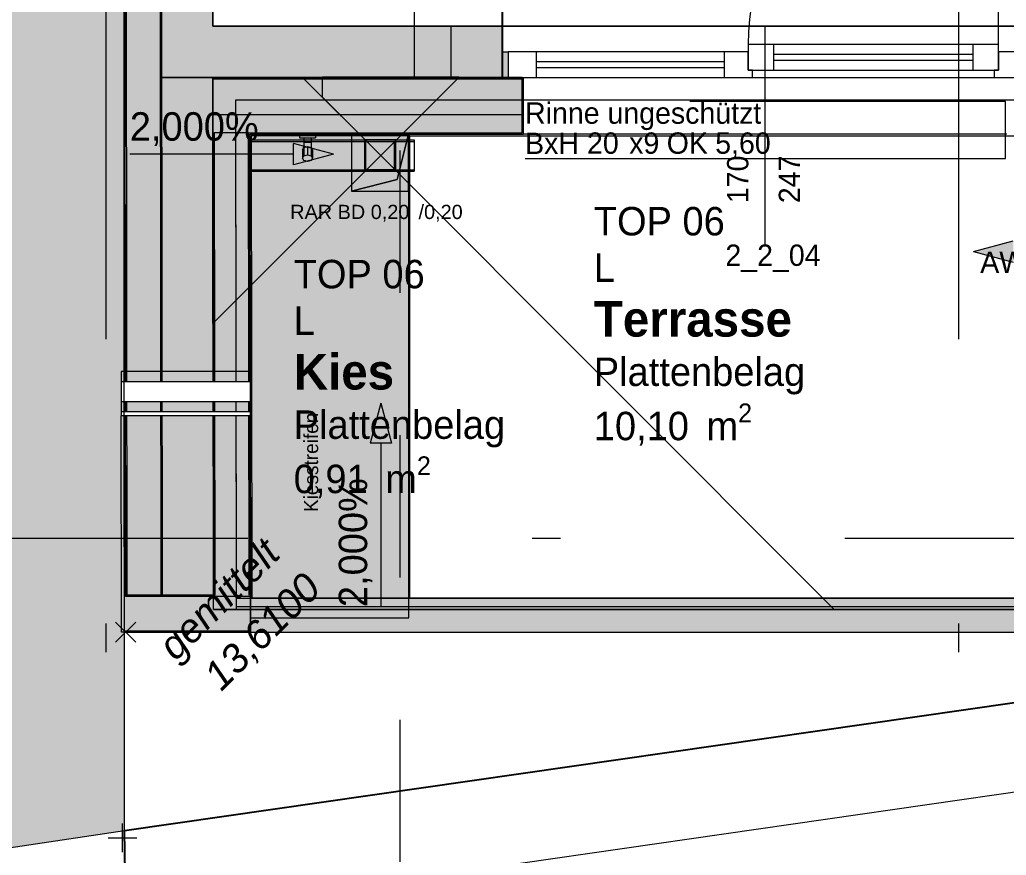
# Model space of a CAD drawing. Header units: metres. Extents: x -4 to 206, y -18 to 45.
# Drawn here: x 32.998 to 36.468, y -14.118 to -11.181 of the extents above; entities that cross this region are included whole.
import ezdxf

# ---------------------------------------------------------------- set-up
doc = ezdxf.new("R2010")
doc.units = ezdxf.units.M
doc.header["$MEASUREMENT"] = 0
doc.set_wipeout_variables(frame=1)
for name, pattern in [('Achse', [0.004, 0.002, -0.001, 0, -0.001]), ('Baufluchtlinie', [0.013, 0.008, -0.005]), ('Grenzlinie', [0.008, 0.003, -0.005]), ('Schnittlinie', [0.006, 0.003, -0.0015, 0, -0.0015]), ('Strichlinie eng', [0.002, 0.0015, -0.0005]), ('Untersicht', [0.001, 0.0005, -0.0005]), ('Wipeout_Contour', [1, 0, -1])]:
    doc.linetypes.add(name, pattern=pattern)
for name, color, linetype in [('2._1.DG PP STG2_5_000 Achsraster', 7, 'Continuous'), ('2._1.DG PP STG2_5_110 Wand Aussen', 7, 'Continuous'), ('2._1.DG PP STG2_5_140 Brüstung', 7, 'Continuous'), ('2._1.DG PP STG2_5_210 Decke', 7, 'Continuous'), ('2._1.DG PP STG2_5_220 Bodenaufbau', 7, 'Continuous'), ('2._1.DG PP STG2_5_220 Bodenaufbau - Außen_ Gefälle', 7, 'Continuous'), ('2._1.DG PP STG2_5_221 Bodenaufbau - Abdichtung', 7, 'Continuous'), ('2._1.DG PP STG2_5_221 Bodenaufbau - Terrassenbelag', 7, 'Continuous'), ('2._1.DG PP STG2_5_270 Deckendurchbruchsymbol', 7, 'Continuous'), ('2._1.DG PP STG2_5_310 Dachkonstruktion massiv', 7, 'Continuous'), ('2._1.DG PP STG2_5_330 Dachaufbau', 7, 'Continuous'), ('2._1.DG PP STG2_5_520 Fixeinbauten', 7, 'Continuous'), ('2._1.DG PP STG2_5_611 Entwässerung', 7, 'Continuous'), ('2._1.DG PP STG2_5_725 Nachbarbebauung', 7, 'Continuous'), ('2._1.DG PP STG2_5_810 Raum', 7, 'Continuous'), ('2._1.DG PP STG2_5_815 Raumbegrenzung', 7, 'Continuous'), ('2._1.DG PP STG2_5_851 Marker Schnitt', 7, 'Continuous'), ('2._1.DG PP STG2_5_910 Allgemein Lageplan Höhen', 7, 'Continuous'), ('2._1.DG PP STG2_5_915 Allgemein Beschriftung.x', 7, 'Continuous'), ('2._1.DG PP STG2_5_945 Einreichplan Beschriftung', 7, 'Continuous'), ('2._1.DG PP STG2_5_950 Polierplan Bemaßung', 7, 'Continuous'), ('2._1.DG PP STG2_5_955 Polierplan Beschriftung', 7, 'Continuous'), ('2._1.DG PP STG2_5_Neubau_840 Baulinien', 7, 'Continuous')]:
    doc.layers.add(name, color=color, linetype=linetype)
doc.styles.add('ERSTELLTER_STIL_1', font='arial.ttf')
doc.styles.add('ERSTELLTER_STIL_2', font='')
doc.styles.add('ERSTELLTER_STIL_3', font='arialbi.ttf')
doc.styles.add('ERSTELLTER_STIL_6', font='')
doc.styles.get('ERSTELLTER_STIL_2').set_extended_font_data('Eurostile')
doc.styles.get('ERSTELLTER_STIL_6').set_extended_font_data('Eurostile', bold=True)
doc.linetypes.add('Grenze Bundesland', pattern='A,0,[2,415_260415_PP_VA_1_5 2 St1.Shx,S=1.5873e-05,R=0,X=0,Y=0],-0.003,0', length=0.003)

msp = doc.modelspace()

# ---------------------------------------------------------------- hatches: boundary and pattern name
at = {"layer": '2._1.DG PP STG2_5_110 Wand Aussen', "linetype": 'Continuous', "lineweight": 13, "true_color": 0xff6400}
for points in [[(33.3591, -1.3048), (33.374, -13.2037), (33.494, -13.2036), (33.4793, -1.4519)], [(34.715, -11.3837), (34.715, -11.2937), (34.695, -11.2937), (34.695, -11.3837)], [(33.6769, -11.5137), (34.385, -11.5137), (34.385, -11.3887), (33.6767, -11.3887)], [(34.385, -11.5137), (34.765, -11.5137), (34.765, -11.3887), (34.385, -11.3887)], [(33.6769, -11.5787), (34.385, -11.5787), (34.385, -11.5137), (33.6769, -11.5137)], [(34.385, -11.5787), (34.765, -11.5787), (34.765, -11.5137), (34.385, -11.5137)], [(33.8019, -11.5787), (33.6819, -11.5787), (33.682, -11.5837), (33.802, -11.5837)], [(33.804, -13.2037), (33.802, -11.5837), (33.682, -11.5837), (33.684, -13.2037)], [(33.3691, -13.3287), (33.8091, -13.3287), (33.8091, -13.2087), (33.3691, -13.2087)]]:
    msp.add_hatch(color=30, dxfattribs=at).paths.add_polyline_path(points)
at = {"layer": '2._1.DG PP STG2_5_110 Wand Aussen', "linetype": 'Continuous', "lineweight": 0, "true_color": 0x373737}
for points in [[(33.4794, -1.4987), (33.494, -13.2036), (33.499, -13.2035), (33.4844, -1.4987)], [(33.6767, -11.3887), (34.385, -11.3887), (34.385, -11.3837), (33.6767, -11.3837)], [(34.385, -11.3887), (34.765, -11.3887), (34.765, -11.3837), (34.385, -11.3837)], [(33.677, -11.5837), (33.679, -13.2037), (33.684, -13.2037), (33.682, -11.5837)], [(33.8091, -13.2037), (33.3691, -13.2037), (33.3691, -13.2087), (33.8091, -13.2087)]]:
    msp.add_hatch(color=250, dxfattribs=at).paths.add_polyline_path(points)
at = {"layer": '2._1.DG PP STG2_5_110 Wand Aussen', "linetype": 'Continuous', "lineweight": 13, "true_color": 0x3f7f02}
for points in [[(33.4846, -1.6787), (33.499, -13.2035), (33.679, -13.2033), (33.6646, -1.6787)], [(33.6767, -11.3837), (34.385, -11.3837), (34.385, -11.2037), (33.6765, -11.2037)], [(34.385, -11.2037), (34.385, -11.3837), (34.695, -11.3837), (34.695, -11.2937), (34.695, -11.2037)]]:
    msp.add_hatch(color=76, dxfattribs=at).paths.add_polyline_path(points)
at = {"layer": '2._1.DG PP STG2_5_140 Brüstung', "linetype": 'Continuous', "lineweight": 13, "true_color": 0xb85600}
msp.add_hatch(color=32, dxfattribs=at).paths.add_polyline_path([(37.345, -13.2137), (33.8091, -13.2137), (33.8091, -13.3337), (37.345, -13.3337)])
at = {"layer": '2._1.DG PP STG2_5_220 Bodenaufbau', "linetype": 'Continuous', "lineweight": 13}
msp.add_hatch(color=254, dxfattribs=at).paths.add_polyline_path([(33.814, -13.2137), (34.3691, -13.2137), (34.3691, -11.5887), (33.812, -11.5887)])
at = {"layer": '2._1.DG PP STG2_5_220 Bodenaufbau - Außen_ Gefälle', "linetype": 'Continuous', "lineweight": 13}
msp.add_hatch(color=254, dxfattribs=at).paths.add_polyline_path([(34.3665, -13.2837), (34.3665, -11.5837), (33.807, -11.5837), (33.8091, -13.2837)])
at = {"layer": '2._1.DG PP STG2_5_270 Deckendurchbruchsymbol', "linetype": 'Continuous', "lineweight": 0, "true_color": 0x000000}
msp.add_hatch(color=18, dxfattribs=at).paths.add_polyline_path([(34.165, -11.7837), (34.365, -11.7837), (34.365, -11.5837), (34.3246, -11.7433)])
at = {"layer": '2._1.DG PP STG2_5_330 Dachaufbau', "linetype": 'Continuous', "lineweight": 0, "true_color": 0x000000}
msp.add_hatch(color=18, dxfattribs=at).paths.add_polyline_path([(33.8082, -12.5737), (33.3544, -12.5737), (33.3554, -13.3337), (33.8091, -13.3337)])
at = {"layer": '2._1.DG PP STG2_5_725 Nachbarbebauung', "linetype": 'Continuous', "lineweight": 0, "true_color": 0x1f1f1f}
msp.add_hatch(color=250, dxfattribs=at).paths.add_polyline_path([(33.3596, -4.0618), (29.5275, -4.632), (29.5275, -14.6052), (32.0677, -14.2249), (30.2188, -14.5019), (33.3665, -14.0306)])
at = {"layer": '2._1.DG PP STG2_5_950 Polierplan Bemaßung', "linetype": 'Continuous', "lineweight": 13, "true_color": 0x6c6cff}
for points in [[(34.101, -11.654), (33.961, -11.6165), (33.961, -11.6915)], [(36.3518, -11.9962), (36.4918, -12.0337), (36.4918, -11.9587)], [(34.2672, -12.5294), (34.2297, -12.6694), (34.3047, -12.6694)]]:
    msp.add_hatch(color=171, dxfattribs=at).paths.add_polyline_path(points)

# ---------------------------------------------------------------- linework, layer by layer
at = {"layer": '2._1.DG PP STG2_5_000 Achsraster', "color": 5, "linetype": 'Achse', "lineweight": 0, "ltscale": 1000}
for p, q in [((33.3, 1.9963), (33.3, -16.0037)), ((36.3, 1.9963), (36.3, -16.0037)), ((31.8, -13.0037), (54.3, -13.0037))]:
    msp.add_line(p, q, dxfattribs=at)
at = {"layer": '2._1.DG PP STG2_5_110 Wand Aussen', "color": 7, "linetype": 'Continuous', "lineweight": 13, "ltscale": 1000}
for p, q in [((33.3591, -1.3048), (33.374, -13.2037)), ((33.4794, -1.4987), (33.494, -13.2036)), ((36.44, -11.2687), (36.44, -10.3887)), ((36.545, -11.2037), (34.695, -11.2037)), ((34.695, -11.2037), (34.695, -11.2037)), ((35.62, -11.9728), (35.62, -11.2037)), ((35.65, -11.2687), (35.56, -11.2687)), ((35.56, -11.2687), (35.56, -11.3587)), ((36.35, -11.2687), (35.65, -11.2687)), ((35.65, -11.3587), (35.65, -11.2687)), ((36.44, -11.2687), (36.35, -11.2687)), ((36.35, -11.2687), (36.35, -11.3587)), ((36.44, -11.3587), (36.44, -11.2687)), ((34.815, -11.2937), (34.715, -11.2937)), ((34.715, -11.2937), (34.715, -11.3837)), ((35.475, -11.2937), (34.815, -11.2937)), ((34.815, -11.3837), (34.815, -11.2937)), ((35.525, -11.2937), (35.475, -11.2937)), ((35.475, -11.2937), (35.475, -11.3837)), ((35.56, -11.2937), (35.525, -11.2937)), ((35.56, -11.3587), (35.56, -11.2937)), ((36.35, -11.3037), (35.65, -11.3037)), ((36.525, -11.2937), (36.44, -11.2937)), ((36.44, -11.2937), (36.44, -11.3587)), ((35.475, -11.3287), (34.815, -11.3287)), ((35.65, -11.3237), (36.35, -11.3237)), ((34.815, -11.3487), (35.475, -11.3487)), ((35.575, -11.3587), (35.56, -11.3587)), ((35.56, -11.3587), (35.65, -11.3587)), ((35.575, -11.3837), (35.575, -11.3587)), ((35.65, -11.3587), (36.35, -11.3587)), ((36.35, -11.3587), (36.44, -11.3587)), ((36.44, -11.3587), (36.425, -11.3587)), ((36.425, -11.3587), (36.425, -11.3837)), ((33.6767, -11.3887), (34.385, -11.3887)), ((34.385, -11.3887), (34.765, -11.3887)), ((34.765, -11.3837), (34.695, -11.3837)), ((34.765, -11.3837), (34.695, -11.3837)), ((34.765, -11.3837), (34.695, -11.3837)), ((34.715, -11.3837), (34.815, -11.3837)), ((34.765, -11.3837), (34.77, -11.3837)), ((34.765, -11.5787), (34.765, -11.3837)), ((34.765, -11.3837), (34.77, -11.3837)), ((34.765, -11.3837), (34.77, -11.3837)), ((34.77, -11.3887), (34.77, -11.3837)), ((34.77, -11.3887), (34.77, -11.3837)), ((34.77, -11.5137), (34.77, -11.3887)), ((34.77, -11.5137), (34.77, -11.3887)), ((34.815, -11.3837), (35.475, -11.3837)), ((35.475, -11.3837), (35.525, -11.3837)), ((35.525, -11.3837), (35.575, -11.3837)), ((35.575, -11.3837), (36.425, -11.3837)), ((36.425, -11.3837), (36.525, -11.3837)), ((34.77, -11.5787), (34.77, -11.5137)), ((34.77, -11.5787), (34.77, -11.5137)), ((33.6769, -11.5787), (33.6819, -11.5787)), ((33.6819, -11.5787), (33.682, -11.5837)), ((33.8019, -11.5787), (33.6819, -11.5787)), ((33.6819, -11.5787), (33.682, -11.5837)), ((33.8019, -11.5787), (33.6819, -11.5787)), ((33.682, -11.5837), (33.684, -13.2037)), ((33.802, -11.5837), (33.8019, -11.5787)), ((33.802, -11.5837), (33.8019, -11.5787)), ((33.8019, -11.5787), (34.385, -11.5787)), ((33.804, -13.2037), (33.802, -11.5837)), ((34.385, -11.5787), (34.765, -11.5787)), ((34.765, -11.5837), (34.77, -11.5837)), ((34.77, -11.5837), (34.77, -11.5787)), ((34.77, -11.5837), (34.77, -11.5787)), ((36.47, -11.5837), (34.77, -11.5837)), ((34.77, -11.5837), (34.77, -11.5837)), ((33.8091, -13.2087), (33.3691, -13.2087)), ((33.3691, -13.3287), (33.8091, -13.3287))]:
    msp.add_line(p, q, dxfattribs=at)
at = {"layer": '2._1.DG PP STG2_5_110 Wand Aussen', "color": 7, "linetype": 'Continuous', "lineweight": 18, "ltscale": 1000}
for p, q in [((33.4846, -1.6787), (33.499, -13.2035)), ((34.695, -11.2937), (34.695, -11.2037)), ((34.695, -11.2937), (34.695, -11.2037)), ((34.695, -11.3837), (34.695, -11.2937)), ((34.695, -11.3837), (34.695, -11.2937)), ((34.695, -11.3837), (34.695, -11.2937)), ((33.6767, -11.3837), (34.385, -11.3837)), ((34.385, -11.3837), (34.695, -11.3837))]:
    msp.add_line(p, q, dxfattribs=at)
at = {"layer": '2._1.DG PP STG2_5_110 Wand Aussen', "color": 1, "linetype": 'Strichlinie eng', "lineweight": 0, "ltscale": 1000}
for p, q in [((33.6769, -11.5137), (34.385, -11.5137)), ((34.385, -11.5137), (34.765, -11.5137))]:
    msp.add_line(p, q, dxfattribs=at)
at = {"layer": '2._1.DG PP STG2_5_110 Wand Aussen', "color": 7, "linetype": 'Continuous', "lineweight": 13, "ltscale": 1000, "flags": 128}
for points in [[(33.3541, -1.2987), (33.369, -13.2037)], [(33.6767, -11.3887), (33.6767, -11.3837)], [(33.6769, -11.5137), (33.6767, -11.3887)], [(33.6769, -11.5787), (33.6769, -11.5137)], [(33.677, -11.5837), (33.6769, -11.5787)], [(33.682, -11.5837), (33.677, -11.5837)], [(33.677, -11.5837), (33.682, -11.5837)], [(33.809, -13.2037), (33.807, -11.5837)], [(33.807, -11.5837), (34.385, -11.5837)], [(34.385, -11.5837), (34.765, -11.5837)], [(33.369, -13.2037), (33.374, -13.2037)], [(33.3691, -13.2087), (33.3691, -13.2037)], [(33.374, -13.2037), (33.494, -13.2036)], [(33.494, -13.2036), (33.499, -13.2035)], [(33.3691, -13.3337), (33.3691, -13.3287)], [(33.3691, -13.3337), (33.8091, -13.3337)]]:
    msp.add_lwpolyline(points, dxfattribs=at)
at = {"layer": '2._1.DG PP STG2_5_110 Wand Aussen', "color": 7, "linetype": 'Continuous', "lineweight": 18, "ltscale": 1000, "flags": 128}
for points in [[(33.6765, -11.2037), (33.6646, -1.6787)], [(34.385, -11.2037), (33.6765, -11.2037)], [(34.695, -11.2037), (34.385, -11.2037)], [(33.679, -13.2033), (33.6767, -11.3837)], [(33.677, -11.5837), (33.679, -13.2037)], [(33.679, -13.2037), (33.3691, -13.2037)], [(33.499, -13.2035), (33.679, -13.2033)]]:
    msp.add_lwpolyline(points, dxfattribs=at)
at = {"layer": '2._1.DG PP STG2_5_110 Wand Aussen', "color": 7, "linetype": 'Continuous', "lineweight": 13, "ltscale": 1000, "flags": 128}
msp.add_lwpolyline([(34.715, -11.3837), (34.695, -11.3837), (34.695, -11.2937), (34.715, -11.2937)], close=True, dxfattribs=at)
at = {"layer": '2._1.DG PP STG2_5_110 Wand Aussen', "color": 7, "linetype": 'Continuous', "lineweight": 13, "ltscale": 1000}
msp.add_arc((36.44, -11.2687), 0.88, 90, 180, dxfattribs=at)
at = {"layer": '2._1.DG PP STG2_5_140 Brüstung', "color": 7, "linetype": 'Baufluchtlinie', "lineweight": 13, "ltscale": 1000, "flags": 128}
for points in [[(37.345, -13.2137), (33.8091, -13.2137)], [(33.8091, -13.3337), (37.465, -13.3337)]]:
    msp.add_lwpolyline(points, dxfattribs=at)
at = {"layer": '2._1.DG PP STG2_5_210 Decke', "color": 7, "linetype": 'Continuous', "lineweight": 13, "ltscale": 1000, "true_color": 0xf4f4f4, "flags": 128}
for points in [[(33.485, -1.9936), (33.4967, -11.3837), (42.835, -11.3837), (42.835, -10.8837), (45.685, -10.8837), (45.685, -9.9837), (52.0258, -9.9837), (52.06, -1.993), (52.0632, -1.4987), (45.765, -1.4987), (45.765, -3.9237), (43.155, -3.9237), (43.155, -5.8737), (41.175, -5.8737), (41.175, -3.9237), (38.605, -3.9237), (38.605, -1.4987), (33.485, -1.4987)], [(33.7568, -11.4636), (33.759, -13.2537), (37.385, -13.2537), (37.385, -12.6087), (42.5891, -12.6087), (42.885, -12.5662), (42.885, -11.7587), (48.205, -11.7587), (48.205, -11.1337), (51.7609, -11.1337), (51.7654, -10.0637), (45.765, -10.0637), (45.765, -10.9637), (42.915, -10.9637), (42.915, -11.4636)]]:
    msp.add_lwpolyline(points, close=True, dxfattribs=at)
at = {"layer": '2._1.DG PP STG2_5_220 Bodenaufbau', "color": 7, "linetype": 'Continuous', "lineweight": 13, "ltscale": 1000, "true_color": 0xf4f4f4, "flags": 128}
msp.add_lwpolyline([(38.425, -1.6787), (33.6646, -1.6787), (33.6765, -11.2037), (42.655, -11.2037), (42.655, -10.7037), (45.505, -10.7037), (45.505, -9.8037), (51.8466, -9.8037), (51.8814, -1.6787), (45.945, -1.6787), (45.945, -4.1037), (43.335, -4.1037), (43.335, -6.0537), (40.995, -6.0537), (40.995, -4.1037), (38.425, -4.1037)], close=True, dxfattribs=at)
at = {"layer": '2._1.DG PP STG2_5_220 Bodenaufbau', "color": 7, "linetype": 'Continuous', "lineweight": 13, "ltscale": 1000, "flags": 128}
msp.add_lwpolyline([(33.814, -13.2137), (34.3691, -13.2137), (34.3691, -11.5887), (33.812, -11.5887)], close=True, dxfattribs=at)
at = {"layer": '2._1.DG PP STG2_5_220 Bodenaufbau - Außen_ Gefälle', "color": 7, "linetype": 'Continuous', "lineweight": 13, "ltscale": 1000, "true_color": 0xf4f4f4, "flags": 128}
for points in [[(33.7568, -11.4637), (33.759, -13.2137), (37.345, -13.2137), (37.345, -12.5687), (39.935, -12.5687), (39.935, -12.5987), (42.3187, -12.5987), (42.875, -12.5188), (42.875, -11.7487), (45.815, -11.7487), (48.195, -11.7487), (48.195, -11.1237), (51.7609, -11.1237), (51.7654, -10.0637), (45.765, -10.0637), (45.765, -10.9637), (42.915, -10.9637), (42.915, -11.4637)], [(33.759, -13.2437), (37.145, -13.2437), (37.145, -12.5987), (39.935, -12.5987), (42.389, -12.5987), (42.875, -12.5289), (42.875, -11.7487), (45.815, -11.7487), (48.195, -11.7487), (48.195, -11.1237), (51.7609, -11.1237), (51.7654, -10.0637), (45.765, -10.0637), (45.765, -10.9637), (42.915, -10.9637), (42.915, -11.4636), (33.7568, -11.4636)]]:
    msp.add_lwpolyline(points, close=True, dxfattribs=at)
at = {"layer": '2._1.DG PP STG2_5_220 Bodenaufbau - Außen_ Gefälle', "color": 7, "linetype": 'Continuous', "lineweight": 13, "ltscale": 1000, "flags": 128}
msp.add_lwpolyline([(34.3665, -13.2837), (34.3665, -11.5837), (33.807, -11.5837), (33.8091, -13.2837)], close=True, dxfattribs=at)
at = {"layer": '2._1.DG PP STG2_5_221 Bodenaufbau - Abdichtung', "color": 171, "linetype": 'Schnittlinie', "lineweight": 13, "ltscale": 1000, "true_color": 0x6c6cff, "flags": 128}
for points in [[(33.6764, -11.3837), (33.6764, -12.2495)], [(33.6767, -11.3837), (33.9922, -11.3837)], [(33.6767, -12.2492), (33.6767, -11.3837)], [(33.9922, -11.3837), (34.2672, -11.6587)], [(34.5425, -11.3834), (34.0622, -11.3834)], [(34.0622, -11.4537), (34.0622, -11.3837)], [(34.0622, -11.3837), (34.5422, -11.3837)], [(34.2672, -11.6587), (34.5422, -11.3837)], [(34.5422, -11.3837), (34.2672, -11.6587)], [(34.5422, -11.3837), (37.1761, -11.3837)], [(34.2672, -11.6587), (34.0622, -11.4537)], [(34.2672, -11.6587), (33.6767, -12.2492)], [(33.6778, -12.2481), (34.2672, -11.6587)], [(35.8622, -13.2537), (34.2672, -11.6587)], [(34.2672, -11.6587), (35.8622, -13.2537)], [(33.679, -13.2537), (33.6778, -12.2481)], [(35.8622, -13.2537), (33.679, -13.2537)], [(33.679, -13.2539), (35.8624, -13.2539)], [(37.345, -13.2537), (35.8622, -13.2537)]]:
    msp.add_lwpolyline(points, dxfattribs=at)
at = {"layer": '2._1.DG PP STG2_5_221 Bodenaufbau - Terrassenbelag', "color": 7, "linetype": 'Continuous', "lineweight": 18, "ltscale": 1000, "flags": 128}
for points in [[(34.3691, -13.2137), (34.3691, -11.5887)], [(34.3691, -11.5887), (37.7271, -11.5887)], [(37.345, -13.2137), (34.3691, -13.2137)]]:
    msp.add_lwpolyline(points, dxfattribs=at)
at = {"layer": '2._1.DG PP STG2_5_270 Deckendurchbruchsymbol', "color": 7, "linetype": 'Continuous', "lineweight": 13, "ltscale": 1000, "flags": 128}
for points in [[(34.3246, -11.7433), (34.365, -11.5837), (34.165, -11.5837), (34.165, -11.7837)], [(34.165, -11.7837), (34.365, -11.7837), (34.365, -11.5837), (34.3246, -11.7433)]]:
    msp.add_lwpolyline(points, close=True, dxfattribs=at)
at = {"layer": '2._1.DG PP STG2_5_310 Dachkonstruktion massiv', "color": 8, "linetype": 'Schnittlinie', "lineweight": 13, "ltscale": 1000, "flags": 128}
for points in [[(33.4971, -11.3838), (33.4962, -10.6981)], [(34.385, -10.6981), (34.385, -11.3837)], [(34.6951, -10.6981), (34.6951, -11.3836)], [(33.6757, -10.7959), (34.695, -10.7959), (34.695, -11.2037)], [(34.695, -11.2037), (34.695, -10.8981)], [(34.515, -11.2037), (34.385, -11.2037)], [(34.515, -11.3837), (34.515, -11.2037)], [(34.515, -11.2037), (34.695, -11.2037)], [(34.385, -11.3837), (33.4971, -11.3838)], [(34.385, -11.3837), (34.515, -11.3837)], [(34.6951, -11.3836), (34.515, -11.3837)]]:
    msp.add_lwpolyline(points, dxfattribs=at)
at = {"layer": '2._1.DG PP STG2_5_330 Dachaufbau', "color": 7, "linetype": 'Continuous', "lineweight": 13, "ltscale": 1000}
msp.add_line((33.8081, -12.4181), (33.3543, -12.4181), dxfattribs=at)
at = {"layer": '2._1.DG PP STG2_5_330 Dachaufbau', "color": 7, "linetype": 'Continuous', "lineweight": 18, "ltscale": 1000, "flags": 128}
for points in [[(33.3554, -13.3337), (33.3544, -12.5737)], [(33.8082, -12.5737), (33.8091, -13.3337)], [(33.8091, -13.3337), (33.3554, -13.3337)]]:
    msp.add_lwpolyline(points, dxfattribs=at)
at = {"layer": '2._1.DG PP STG2_5_520 Fixeinbauten', "color": 7, "linetype": 'Continuous', "lineweight": 13, "ltscale": 1000}
for p, q in [((33.9816, -11.5837), (34.0376, -11.5837)), ((33.9816, -11.5837), (33.9816, -11.5967)), ((34.0376, -11.5837), (34.0376, -11.5967)), ((33.9816, -11.5967), (34.0376, -11.5967)), ((33.9966, -11.5967), (33.9966, -11.6123)), ((34.0226, -11.6123), (33.9966, -11.6123)), ((33.9966, -11.6123), (33.9966, -11.6298)), ((34.0226, -11.5967), (34.0226, -11.6123)), ((34.0226, -11.6123), (34.0226, -11.6298)), ((33.9916, -11.6381), (33.9966, -11.6305)), ((33.9916, -11.6381), (33.9916, -11.6679)), ((33.9951, -11.629), (33.9946, -11.6316)), ((33.9946, -11.6316), (33.9946, -11.6335)), ((33.996, -11.6265), (33.9951, -11.629)), ((33.9966, -11.6254), (33.996, -11.6265)), ((33.998, -11.6298), (33.9966, -11.6298)), ((33.9966, -11.6305), (33.9966, -11.6298)), ((33.9966, -11.6305), (33.9969, -11.6301)), ((33.9969, -11.6301), (33.998, -11.6298)), ((33.9969, -11.6301), (33.9969, -11.6599)), ((33.9969, -11.6599), (34.0096, -11.6565)), ((33.998, -11.6298), (34.0096, -11.6267)), ((34.0096, -11.6267), (34.0213, -11.6298)), ((34.0096, -11.6267), (34.0096, -11.6565)), ((34.0096, -11.6565), (34.0224, -11.6599)), ((34.0213, -11.6298), (34.0224, -11.6301)), ((34.0213, -11.6298), (34.0226, -11.6298)), ((34.0224, -11.6301), (34.0224, -11.6599)), ((34.0233, -11.6265), (34.0226, -11.6254)), ((34.0226, -11.6305), (34.0226, -11.6298)), ((34.0226, -11.6298), (34.0226, -11.6305)), ((34.0276, -11.6381), (34.0226, -11.6305)), ((34.0242, -11.629), (34.0233, -11.6265)), ((34.0246, -11.6316), (34.0242, -11.629)), ((34.0246, -11.6335), (34.0246, -11.6316)), ((34.0276, -11.6381), (34.0276, -11.6679)), ((33.9916, -11.6679), (33.9969, -11.6599)), ((33.9969, -11.676), (33.9916, -11.6679)), ((34.0096, -11.6793), (33.9969, -11.676)), ((34.0224, -11.676), (34.0096, -11.6793)), ((34.0224, -11.6599), (34.0276, -11.6679)), ((34.0276, -11.6679), (34.0224, -11.676))]:
    msp.add_line(p, q, dxfattribs=at)
at = {"layer": '2._1.DG PP STG2_5_611 Entwässerung', "color": 14, "linetype": 'Achse', "lineweight": 13, "ltscale": 1000, "true_color": 0xa80000}
msp.add_line((33.807, -11.6037), (34.385, -11.6037), dxfattribs=at)
at = {"layer": '2._1.DG PP STG2_5_611 Entwässerung', "color": 7, "linetype": 'Grenzlinie', "lineweight": 13, "ltscale": 1000, "flags": 128}
msp.add_lwpolyline([(34.775, -11.6687), (36.465, -11.6687), (36.465, -11.4687), (34.775, -11.4687)], close=True, dxfattribs=at)
at = {"layer": '2._1.DG PP STG2_5_611 Entwässerung', "color": 171, "linetype": 'Schnittlinie', "lineweight": 13, "ltscale": 1000, "true_color": 0x6c6cff, "flags": 128}
for points in [[(33.807, -11.6087), (33.807, -11.6037)], [(33.807, -11.6037), (34.385, -11.6037)], [(33.807, -11.6087), (33.8071, -11.7087)], [(33.807, -11.6087), (34.385, -11.6087)], [(34.385, -11.6037), (34.385, -11.6087)], [(34.385, -11.6087), (34.385, -11.7087)], [(33.807, -11.7087), (34.385, -11.7087)], [(33.807, -11.7087), (33.807, -11.7137)], [(33.807, -11.7137), (34.385, -11.7137)], [(34.385, -11.7087), (34.385, -11.7137)]]:
    msp.add_lwpolyline(points, dxfattribs=at)
at = {"layer": '2._1.DG PP STG2_5_611 Entwässerung', "color": 171, "linetype": 'Continuous', "lineweight": 13, "ltscale": 1000, "true_color": 0x6c6cff, "flags": 128}
for points in [[(34.21, -11.7137), (34.32, -11.7137), (34.32, -11.6037), (34.21, -11.6037)], [(34.215, -11.6087), (34.315, -11.6087), (34.315, -11.7087), (34.215, -11.7087)]]:
    msp.add_lwpolyline(points, close=True, dxfattribs=at)
at = {"layer": '2._1.DG PP STG2_5_725 Nachbarbebauung', "color": 8, "linetype": 'Continuous', "lineweight": 13, "ltscale": 1000, "flags": 128}
msp.add_lwpolyline([(29.5275, -14.6052), (32.0677, -14.2249), (30.2188, -14.5019), (33.3665, -14.0306), (33.3596, -4.0618), (29.5275, -4.632)], dxfattribs=at)
at = {"layer": '2._1.DG PP STG2_5_815 Raumbegrenzung', "color": 16, "linetype": 'Continuous', "lineweight": 13, "ltscale": 1000, "true_color": 0x7e0000}
msp.add_line((34.3665, -11.5837), (34.3665, -13.2137), dxfattribs=at)
at = {"layer": '2._1.DG PP STG2_5_851 Marker Schnitt', "color": 7, "linetype": 'Untersicht', "lineweight": 13, "ltscale": 1000}
msp.add_line((34.335, 1.3588), (34.335, -15.6487), dxfattribs=at)
at = {"layer": '2._1.DG PP STG2_5_910 Allgemein Lageplan Höhen', "color": 7, "linetype": 'Continuous', "lineweight": 13, "ltscale": 1000}
for p, q in [((33.3347, -13.3691), (33.4054, -13.2984)), ((33.4054, -13.3691), (33.3347, -13.2984)), ((33.3591, -14.1063), (33.3591, -14.0063)), ((33.3091, -14.0563), (33.4091, -14.0563))]:
    msp.add_line(p, q, dxfattribs=at)
at = {"layer": '2._1.DG PP STG2_5_950 Polierplan Bemaßung', "color": 171, "linetype": 'Continuous', "lineweight": 13, "ltscale": 1000, "true_color": 0x6c6cff}
for p, q in [((33.961, -11.6915), (33.961, -11.6165)), ((34.101, -11.654), (33.961, -11.6165)), ((33.901, -11.654), (33.3847, -11.654)), ((33.961, -11.654), (33.901, -11.654)), ((34.101, -11.654), (33.961, -11.6915)), ((36.3518, -11.9962), (36.4918, -11.9587)), ((36.3518, -11.9962), (36.4918, -12.0337)), ((34.2672, -12.5294), (34.2297, -12.6694)), ((34.2672, -12.5294), (34.3047, -12.6694)), ((34.3047, -12.6694), (34.2297, -12.6694)), ((34.2672, -12.6694), (34.2672, -12.7294)), ((34.2672, -12.7294), (34.2672, -13.2457))]:
    msp.add_line(p, q, dxfattribs=at)

# ---------------------------------------------------------------- texts
at = {"layer": '2._1.DG PP STG2_5_110 Wand Aussen', "color": 7, "linetype": 'Continuous', "lineweight": 13, "char_height": 0.075, "attachment_point": 9, "rotation": 90, "style": 'ERSTELLTER_STIL_2'}
for s, insert in [('\\A1;{\\pqr;\\pt0;\\fEurostile|b0|i0|c0|p0;\\W1.000000;170}', (35.5614, -11.6587)), ('\\A1;{\\pqr;\\pt0;\\fEurostile|b0|i0|c0|p0;\\W1.000000;247}', (35.7422, -11.6587))]:
    msp.add_mtext(s, dxfattribs=dict(at, insert=insert))
at = {"layer": '2._1.DG PP STG2_5_110 Wand Aussen', "color": 7, "linetype": 'Continuous', "lineweight": 13, "insert": (35.8143, -12.068), "char_height": 0.075, "attachment_point": 9, "style": 'ERSTELLTER_STIL_2'}
msp.add_mtext('\\A1;{\\pqr;\\pt0;\\fEurostile|b0|i0|c0|p0;\\W1.000000;2_2_04}', dxfattribs=at)
at = {"layer": '2._1.DG PP STG2_5_270 Deckendurchbruchsymbol', "color": 1, "linetype": 'Continuous', "lineweight": 0, "insert": (34.265, -11.8963), "char_height": 0.05, "attachment_point": 8, "style": 'ERSTELLTER_STIL_1'}
msp.add_mtext('\\A1;{\\pqc;\\pt0;\\fArial|b0|i0|c0|p0;\\W1.000000;RAR BD 0,20\\fArial|b0|i0|c0|p0;\\W1.000000;\\A1{\\H.66x;\\S^  ;}\\fArial|b0|i0|c0|p0;\\W1.000000; /0,20\\fArial|b0|i0|c0|p0;\\W1.000000;\\A1{\\H.66x;\\S^  ;}\\fArial|b0|i0|c0|p0;\\W1.000000;\\fArial|b0|i0|c0|p0;\\W1.000000;\\A1{\\H.66x;\\S^  ;}}', dxfattribs=at)
at = {"layer": '2._1.DG PP STG2_5_810 Raum', "color": 7, "linetype": 'Continuous', "lineweight": 13, "attachment_point": 1}
for s, insert, char_height, style in [('\\A1;{\\pql;\\pt0;\\fEurostile|b0|i0|c0|p0;\\W1.000000;TOP 06}', (35.0167, -11.8393), 0.1, 'ERSTELLTER_STIL_2'), ('\\A1;{\\pql;\\pt0;\\fEurostile|b0|i0|c0|p0;\\W1.000000;L}', (35.0167, -12.0028), 0.1, 'ERSTELLTER_STIL_2'), ('\\A1;{\\pql;\\pt0;\\fEurostile|b0|i0|c0|p0;\\W1.000000;TOP 06}', (33.9612, -12.0252), 0.1, 'ERSTELLTER_STIL_2'), ('\\A1;{\\pql;\\pt0;\\fEurostile|b1|i0|c0|p0;\\W1.000000;Terrasse}', (35.0167, -12.17), 0.125, 'ERSTELLTER_STIL_6'), ('\\A1;{\\pql;\\pt0;\\fEurostile|b0|i0|c0|p0;\\W1.000000;L}', (33.9612, -12.1887), 0.1, 'ERSTELLTER_STIL_2'), ('\\A1;{\\pql;\\pt0;\\fEurostile|b1|i0|c0|p0;\\W1.000000;Kies}', (33.9612, -12.3559), 0.125, 'ERSTELLTER_STIL_6'), ('\\A1;{\\pql;\\pt0;\\fEurostile|b0|i0|c0|p0;\\W1.000000;Plattenbelag}', (35.0167, -12.3684), 0.1, 'ERSTELLTER_STIL_2'), ('\\A1;{\\pql;\\pt0;\\fEurostile|b0|i0|c0|p0;\\W1.000000;Plattenbelag}', (33.9612, -12.5543), 0.1, 'ERSTELLTER_STIL_2'), ('\\A1;{\\pql;\\pt0,0.05;\\fEurostile|b0|i0|c0|p0;\\W1.000000;10,10\\fEurostile|b0|i0|c0|p0;\\W1.000000;\\A1{\\H.66x;\\S^  ;}\\fEurostile|b0|i0|c0|p0;\\W1.000000; m\\fEurostile|b0|i0|c0|p0;\\W1.000000;\\A1{\\H.66x;\\S2^  ;}}', (35.0167, -12.5299), 0.1, 'ERSTELLTER_STIL_2'), ('\\A1;{\\pql;\\pt0,0.05;\\fEurostile|b0|i0|c0|p0;\\W1.000000;0,91\\fEurostile|b0|i0|c0|p0;\\W1.000000;\\A1{\\H.66x;\\S^  ;}\\fEurostile|b0|i0|c0|p0;\\W1.000000; m\\fEurostile|b0|i0|c0|p0;\\W1.000000;\\A1{\\H.66x;\\S2^  ;}}', (33.9612, -12.7158), 0.1, 'ERSTELLTER_STIL_2')]:
    msp.add_mtext(s, dxfattribs=dict(at, insert=insert, char_height=char_height, style=style))
at = {"layer": '2._1.DG PP STG2_5_910 Allgemein Lageplan Höhen', "color": 7, "linetype": 'Continuous', "lineweight": 13, "char_height": 0.1, "attachment_point": 1, "rotation": 45, "style": 'ERSTELLTER_STIL_3'}
for s, insert in [('\\A1;{\\pql;\\fArial Italic|b0|i0|c0|p0;\\W1.000000;gemittelt}', (33.4753, -13.3683)), ('\\A1;{\\pql;\\fArial Italic|b0|i0|c0|p0;\\W1.000000; 13,6100}', (33.6081, -13.5011))]:
    msp.add_mtext(s, dxfattribs=dict(at, insert=insert))
at = {"layer": '2._1.DG PP STG2_5_915 Allgemein Beschriftung.x', "color": 7, "linetype": 'Continuous', "lineweight": 13, "insert": (36.376, -12.0339), "char_height": 0.075, "attachment_point": 4, "style": 'ERSTELLTER_STIL_2'}
msp.add_mtext('\\A1;{\\pql;\\fEurostile|b0|i0|c0|p0;\\W1.000000;AW01c}', dxfattribs=at)
at = {"layer": '2._1.DG PP STG2_5_945 Einreichplan Beschriftung', "color": 7, "linetype": 'Continuous', "lineweight": 13, "insert": (33.9971, -12.9114), "char_height": 0.05, "attachment_point": 1, "rotation": 90, "style": 'ERSTELLTER_STIL_2'}
msp.add_mtext('\\A1;{\\pql;\\fEurostile|b0|i0|c0|p0;\\W1.000000;Kiesstreifen}', dxfattribs=at)
at = {"layer": '2._1.DG PP STG2_5_950 Polierplan Bemaßung', "color": 171, "linetype": 'Continuous', "lineweight": 13, "true_color": 0x6c6cff, "insert": (33.3847, -11.6249), "char_height": 0.1, "attachment_point": 7, "style": 'ERSTELLTER_STIL_2'}
msp.add_mtext('\\A1;{\\pql;\\fEurostile|b0|i0|c0|p0;\\W1.000000;2,000\\fEurostile|b0|i0|c0|p0;\\W1.000000;%}', dxfattribs=at)
at = {"layer": '2._1.DG PP STG2_5_950 Polierplan Bemaßung', "color": 171, "linetype": 'Continuous', "lineweight": 13, "true_color": 0x6c6cff, "insert": (34.2382, -13.2457), "char_height": 0.1, "attachment_point": 7, "rotation": 90, "style": 'ERSTELLTER_STIL_2'}
msp.add_mtext('\\A1;{\\pql;\\fEurostile|b0|i0|c0|p0;\\W1.000000;2,000\\fEurostile|b0|i0|c0|p0;\\W1.000000;%}', dxfattribs=at)
at = {"layer": '2._1.DG PP STG2_5_955 Polierplan Beschriftung', "color": 7, "linetype": 'Continuous', "lineweight": 13, "char_height": 0.075, "attachment_point": 1, "style": 'ERSTELLTER_STIL_2'}
for s, insert in [('\\A1;{\\pql;\\fEurostile|b0|i0|c0|p0;\\W1.000000;Rinne ungeschützt\\fEurostile|b0|i0|c0|p0;\\W1.000000;  }', (34.775, -11.4718)), ('\\A1;{\\pql;\\pt0,1;\\fEurostile|b0|i0|c0|p0;\\W1.000000;BxH }', (34.775, -11.5781)), ('\\A1;{\\pql;\\pt0,1;\\fEurostile|b0|i0|c0|p0;\\W1.000000;20\\fEurostile|b0|i0|c0|p0;\\W1.000000;\\A1{\\H.66x;\\S^  ;}\\fEurostile|b0|i0|c0|p0;\\W1.000000;\\fEurostile|b0|i0|c0|p0;\\W1.000000;\\A1{\\H.66x;\\S^  ;}\\fEurostile|b0|i0|c0|p0;\\W1.000000;x\\fEurostile|b0|i0|c0|p0;\\W1.000000;\\fEurostile|b0|i0|c0|p0;\\W1.000000;\\fEurostile|b0|i0|c0|p0;\\W1.000000;\\fEurostile|b0|i0|c0|p0;\\W1.000000;\\fEurostile|b0|i0|c0|p0;\\W1.000000;9\\fEurostile|b0|i0|c0|p0;\\W1.000000;\\A1{\\H.66x;\\S^  ;}\\fEurostile|b0|i0|c0|p0;\\W1.000000;\\fEurostile|b0|i0|c0|p0;\\W1.000000;\\A1{\\H.66x;\\S^  ;}\\fEurostile|b0|i0|c0|p0;\\W1.000000;\\fEurostile|b0|i0|c0|p0;\\W1.000000;\\fEurostile|b0|i0|c0|p0;\\W1.000000;\\fEurostile|b0|i0|c0|p0;\\W1.000000;\\fEurostile|b0|i0|c0|p0;\\W1.000000;\\fEurostile|b0|i0|c0|p0;\\W1.000000;\\fEurostile|b0|i0|c0|p0;\\W1.000000;\\A1{\\H.66x;\\S^  ;}\\fEurostile|b0|i0|c0|p0;\\W1.000000;\\fEurostile|b0|i0|c0|p0;\\W1.000000;\\A1{\\H.66x;\\S^  ;}\\fEurostile|b0|i0|c0|p0;\\W1.000000;\\fEurostile|b0|i0|c0|p0;\\W1.000000;\\fEurostile|b0|i0|c0|p0;\\W1.000000;\\fEurostile|b0|i0|c0|p0;\\W1.000000;\\fEurostile|b0|i0|c0|p0;\\W1.000000;\\fEurostile|b0|i0|c0|p0;\\W1.000000;\\fEurostile|b0|i0|c0|p0;\\W1.000000;\\A1{\\H.66x;\\S^  ;}\\fEurostile|b0|i0|c0|p0;\\W1.000000;\\fEurostile|b0|i0|c0|p0;\\W1.000000;\\A1{\\H.66x;\\S^  ;}\\fEurostile|b0|i0|c0|p0;\\W1.000000;\\fEurostile|b0|i0|c0|p0;\\W1.000000;\\fEurostile|b0|i0|c0|p0;\\W1.000000;\\fEurostile|b0|i0|c0|p0;\\W1.000000;\\fEurostile|b0|i0|c0|p0;\\W1.000000;\\fEurostile|b0|i0|c0|p0;\\W1.000000;\\fEurostile|b0|i0|c0|p0;\\W1.000000;\\A1{\\H.66x;\\S^  ;}\\fEurostile|b0|i0|c0|p0;\\W1.000000;\\fEurostile|b0|i0|c0|p0;\\W1.000000;\\A1{\\H.66x;\\S^  ;}\\fEurostile|b0|i0|c0|p0;\\W1.000000;\\fEurostile|b0|i0|c0|p0;\\W1.000000;\\fEurostile|b0|i0|c0|p0;\\W1.000000;\\fEurostile|b0|i0|c0|p0;\\W1.000000;\\fEurostile|b0|i0|c0|p0;\\W1.000000;\\fEurostile|b0|i0|c0|p0;\\W1.000000;\\fEurostile|b0|i0|c0|p0;\\W1.000000;\\A1{\\H.66x;\\S^  ;}\\fEurostile|b0|i0|c0|p0;\\W1.000000;}', (34.9929, -11.5773)), ('\\A1;{\\pql;\\pt0,1;\\fEurostile|b0|i0|c0|p0;\\W1.000000; OK }', (35.2454, -11.5773)), ('\\A1;{\\pql;\\pt0,1;\\fEurostile|b0|i0|c0|p0;\\W1.000000;5,60\\fEurostile|b0|i0|c0|p0;\\W1.000000;\\A1{\\H.66x;\\S^  ;}\\fEurostile|b0|i0|c0|p0;\\W1.000000;\\fEurostile|b0|i0|c0|p0;\\W1.000000;\\A1{\\H.66x;\\S^  ;}\\fEurostile|b0|i0|c0|p0;\\W1.000000;\\fEurostile|b0|i0|c0|p0;\\W1.000000;\\fEurostile|b0|i0|c0|p0;\\W1.000000;\\fEurostile|b0|i0|c0|p0;\\W1.000000;\\fEurostile|b0|i0|c0|p0;\\W1.000000;\\fEurostile|b0|i0|c0|p0;\\W1.000000;\\fEurostile|b0|i0|c0|p0;\\W1.000000;\\A1{\\H.66x;\\S^  ;}\\fEurostile|b0|i0|c0|p0;\\W1.000000;\\fEurostile|b0|i0|c0|p0;\\W1.000000;\\A1{\\H.66x;\\S^  ;}\\fEurostile|b0|i0|c0|p0;\\W1.000000;\\fEurostile|b0|i0|c0|p0;\\W1.000000;\\fEurostile|b0|i0|c0|p0;\\W1.000000;\\fEurostile|b0|i0|c0|p0;\\W1.000000;\\fEurostile|b0|i0|c0|p0;\\W1.000000;\\fEurostile|b0|i0|c0|p0;\\W1.000000;\\fEurostile|b0|i0|c0|p0;\\W1.000000;\\A1{\\H.66x;\\S^  ;}\\fEurostile|b0|i0|c0|p0;\\W1.000000;\\fEurostile|b0|i0|c0|p0;\\W1.000000;\\A1{\\H.66x;\\S^  ;}\\fEurostile|b0|i0|c0|p0;\\W1.000000;\\fEurostile|b0|i0|c0|p0;\\W1.000000;\\fEurostile|b0|i0|c0|p0;\\W1.000000;\\fEurostile|b0|i0|c0|p0;\\W1.000000;\\fEurostile|b0|i0|c0|p0;\\W1.000000;\\fEurostile|b0|i0|c0|p0;\\W1.000000;\\fEurostile|b0|i0|c0|p0;\\W1.000000;\\A1{\\H.66x;\\S^  ;}\\fEurostile|b0|i0|c0|p0;\\W1.000000;\\fEurostile|b0|i0|c0|p0;\\W1.000000;\\fEurostile|b0|i0|c0|p0;\\W1.000000;\\fEurostile|b0|i0|c0|p0;\\W1.000000;\\fEurostile|b0|i0|c0|p0;\\W1.000000;\\fEurostile|b0|i0|c0|p0;\\W1.000000;\\fEurostile|b0|i0|c0|p0;\\W1.000000;\\fEurostile|b0|i0|c0|p0;\\W1.000000;\\fEurostile|b0|i0|c0|p0;\\W1.000000;\\fEurostile|b0|i0|c0|p0;\\W1.000000;\\fEurostile|b0|i0|c0|p0;\\W1.000000;\\fEurostile|b0|i0|c0|p0;\\W1.000000;\\fEurostile|b0|i0|c0|p0;\\W1.000000;\\fEurostile|b0|i0|c0|p0;\\W1.000000;\\fEurostile|b0|i0|c0|p0;\\W1.000000;\\fEurostile|b0|i0|c0|p0;\\W1.000000;\\fEurostile|b0|i0|c0|p0;\\W1.000000;\\fEurostile|b0|i0|c0|p0;\\W1.000000;\\fEurostile|b0|i0|c0|p0;\\W1.000000;}', (35.4438, -11.5773))]:
    msp.add_mtext(s, dxfattribs=dict(at, insert=insert))

# ---------------------------------------------------------------- next in the draw order: wipeouts: each hides what was drawn before it
at = {"color": 254, "linetype": 'Wipeout_Contour', "lineweight": 0, "ltscale": 178.725854}
msp.add_wipeout([(33.8081, -12.4535), (33.3543, -12.4535), (33.3544, -12.5242), (33.8082, -12.5242), (33.8081, -12.4545)], dxfattribs=at).dxf.layer = '2._1.DG PP STG2_5_330 Dachaufbau'

# ---------------------------------------------------------------- next in the draw order: hatches: boundary and pattern name
at = {"layer": '2._1.DG PP STG2_5_330 Dachaufbau', "linetype": 'Continuous', "lineweight": 13, "true_color": 0xd2b48c}
for points in [[(33.3543, -12.4535), (33.8081, -12.4535), (33.8081, -12.4181), (33.3543, -12.4181)], [(33.8082, -12.5596), (33.8082, -12.5242), (33.3544, -12.5242), (33.3544, -12.5596)]]:
    msp.add_hatch(color=43, dxfattribs=at).paths.add_polyline_path(points)

# ---------------------------------------------------------------- next in the draw order: linework, layer by layer
at = {"layer": '2._1.DG PP STG2_5_330 Dachaufbau', "color": 7, "linetype": 'Continuous', "lineweight": 18, "ltscale": 1000, "flags": 128}
msp.add_lwpolyline([(33.8092, -13.3337), (33.8081, -12.4181)], dxfattribs=at)

# ---------------------------------------------------------------- next in the draw order: wipeouts: each hides what was drawn before it
at = {"color": 254, "linetype": 'Wipeout_Contour', "lineweight": 0, "ltscale": 143.332593}
msp.add_wipeout([(33.8082, -12.5242), (33.8081, -12.4535), (33.3543, -12.4535), (33.3544, -12.5242)], dxfattribs=at).dxf.layer = '2._1.DG PP STG2_5_330 Dachaufbau'
at = {"color": 254, "linetype": 'Wipeout_Contour', "lineweight": 0, "ltscale": 143.44096}
msp.add_wipeout([(33.3544, -12.5737), (33.8082, -12.5737), (33.8082, -12.5596), (33.3544, -12.5596)], dxfattribs=at).dxf.layer = '2._1.DG PP STG2_5_330 Dachaufbau'

# ---------------------------------------------------------------- next in the draw order: linework, layer by layer
at = {"layer": '2._1.DG PP STG2_5_330 Dachaufbau', "color": 7, "linetype": 'Continuous', "lineweight": 13, "ltscale": 1000}
for p, q in [((33.8081, -12.4535), (33.3543, -12.4535)), ((33.8082, -12.5242), (33.3544, -12.5242)), ((33.8082, -12.5596), (33.3544, -12.5596)), ((33.8082, -12.5737), (33.3544, -12.5737))]:
    msp.add_line(p, q, dxfattribs=at)
at = {"layer": '2._1.DG PP STG2_5_330 Dachaufbau', "color": 7, "linetype": 'Continuous', "lineweight": 13, "ltscale": 1000, "flags": 128}
for points in [[(33.3543, -12.4181), (33.3543, -12.4535), (33.3544, -12.5242), (33.3544, -12.5596), (33.3544, -12.5737)], [(33.8081, -12.4181), (33.8081, -12.4535), (33.8082, -12.5242), (33.8082, -12.5596), (33.8082, -12.5737)]]:
    msp.add_lwpolyline(points, dxfattribs=at)
at = {"layer": '2._1.DG PP STG2_5_950 Polierplan Bemaßung', "color": 1, "linetype": 'Continuous', "lineweight": 13, "ltscale": 1000, "true_color": 0xfb0106}
msp.add_line((33.4108, -14.339), (52.1926, -11.6374), dxfattribs=at)
at = {"layer": '2._1.DG PP STG2_5_Neubau_840 Baulinien', "color": 76, "linetype": 'Grenze Bundesland', "lineweight": 13, "ltscale": 1000, "true_color": 0x3f7f02, "flags": 128}
msp.add_lwpolyline([(52.214, 1.9963), (52.2035, 0.426), (52.1486, -11.3318), (33.3665, -14.0306), (33.3591, 1.9963)], dxfattribs=at)
at = {"layer": '2._1.DG PP STG2_5_Neubau_840 Baulinien', "color": 1, "linetype": 'Continuous', "lineweight": 25, "ltscale": 1000, "true_color": 0xfb0106, "flags": 128}
msp.add_lwpolyline([(29.5275, -17.9951), (33.4189, -17.4224), (33.3665, -14.0306), (52.1486, -11.3318), (57.2775, -10.5132)], dxfattribs=at)

doc.saveas('drawing.dxf')
